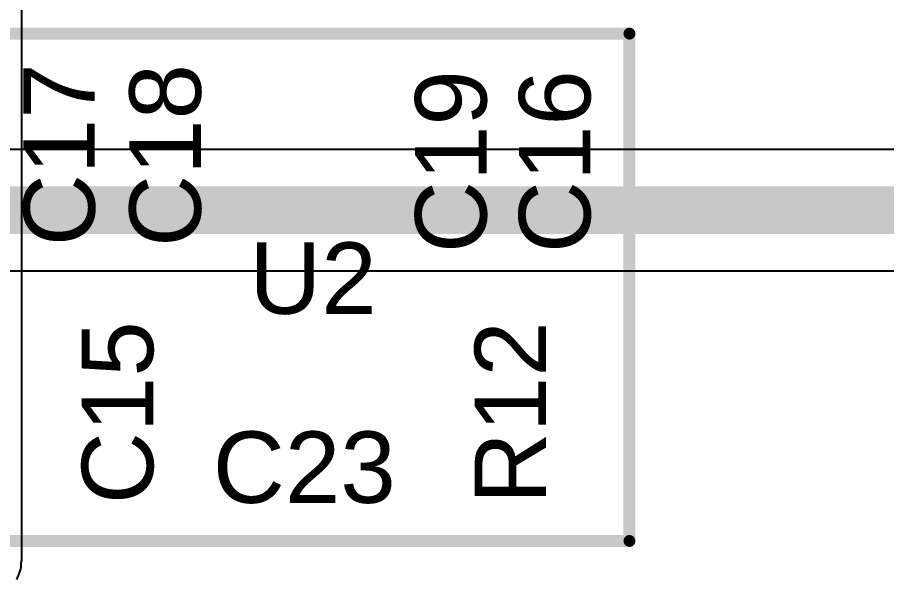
# Model space of a CAD drawing. Header units: inches. Extents: x -17.5 to 14.7, y -6.2 to 5.9.
# Drawn here: x 2.603 to 2.968, y 2.7778 to 3.014 of the extents above; entities that cross this region are included whole.
import ezdxf

# ---------------------------------------------------------------- set-up
doc = ezdxf.new("R2010")
doc.units = ezdxf.units.IN
doc.header["$MEASUREMENT"] = 0
for name, color, linetype in [('Bottom Layer', 5, 'Continuous'), ('Power Layer', 16, 'Continuous'), ('Top Overlay', 2, 'Continuous')]:
    doc.layers.add(name, color=color, linetype=linetype)
doc.styles.add('Arial', font='', dxfattribs={"height": 0.2})
doc.styles.get('Arial').set_extended_font_data('Arial')

msp = doc.modelspace()

# ---------------------------------------------------------------- linework, layer by layer
at = {"layer": 'Bottom Layer'}
for p, q in [((3.26244, 2.95849), (2.52496, 2.95849)), ((2.52496, 2.90751), (3.273, 2.90751))]:
    msp.add_line(p, q, dxfattribs=at)
msp.add_lwpolyline([(2.5165, 2.933, 0.02, 0.02, 0), (3.273, 2.933, 0.02, 0.02, 0)], format="xyseb", dxfattribs=at)
at = {"layer": 'Power Layer'}
for p, q in [((2.60489, 2.7861), (2.60489, 3.22471)), ((2.60459, 2.78462), (2.60489, 2.7861)), ((2.60431, 2.78172), (2.60459, 2.78311)), ((2.60459, 2.78311), (2.60459, 2.78462)), ((2.60267, 2.77776), (2.60367, 2.78017)), ((2.60367, 2.78017), (2.60372, 2.78024)), ((2.60372, 2.78024), (2.60374, 2.78033)), ((2.60374, 2.78033), (2.60431, 2.78172))]:
    msp.add_line(p, q, dxfattribs=at)
at = {"layer": 'Top Overlay'}
for points in [[(2.59, 3.00714, 0.005, 0.005, 0), (2.86, 3.00714, 0.005, 0.005, 0)], [(2.86, 2.79399, 0.005, 0.005, 0), (2.86, 3.00714, 0.005, 0.005, 0)], [(2.59, 2.79399, 0.005, 0.005, 0), (2.86, 2.79399, 0.005, 0.005, 0)]]:
    msp.add_lwpolyline(points, format="xyseb", dxfattribs=at)
for points in [[(2.85875, 3.00714, 0.0025, 0.0025, 1), (2.86125, 3.00714, 0.0025, 0.0025, 1)], [(2.85875, 3.00714, 0.0025, 0.0025, 1), (2.86125, 3.00714, 0.0025, 0.0025, 1)], [(2.85875, 2.79399, 0.0025, 0.0025, 1), (2.86125, 2.79399, 0.0025, 0.0025, 1)], [(2.85875, 2.79399, 0.0025, 0.0025, 1), (2.86125, 2.79399, 0.0025, 0.0025, 1)]]:
    msp.add_lwpolyline(points, format="xyseb", close=True, dxfattribs=at)

# ---------------------------------------------------------------- texts
at = {"layer": 'Top Overlay', "style": 'Arial'}
for s, p in [('C17', (2.63547, 2.91783)), ('C18', (2.68, 2.91751)), ('C16', (2.84361, 2.91493)), ('C19', (2.8, 2.91493)), ('C15', (2.66, 2.80945)), ('R12', (2.825, 2.80945))]:
    msp.add_text(s, height=0.03, rotation=90, dxfattribs=at).set_placement(p)
for s, p in [('U2', (2.7003, 2.88942)), ('C23', (2.68501, 2.81))]:
    msp.add_text(s, height=0.03, dxfattribs=at).set_placement(p)

doc.saveas('drawing.dxf')
